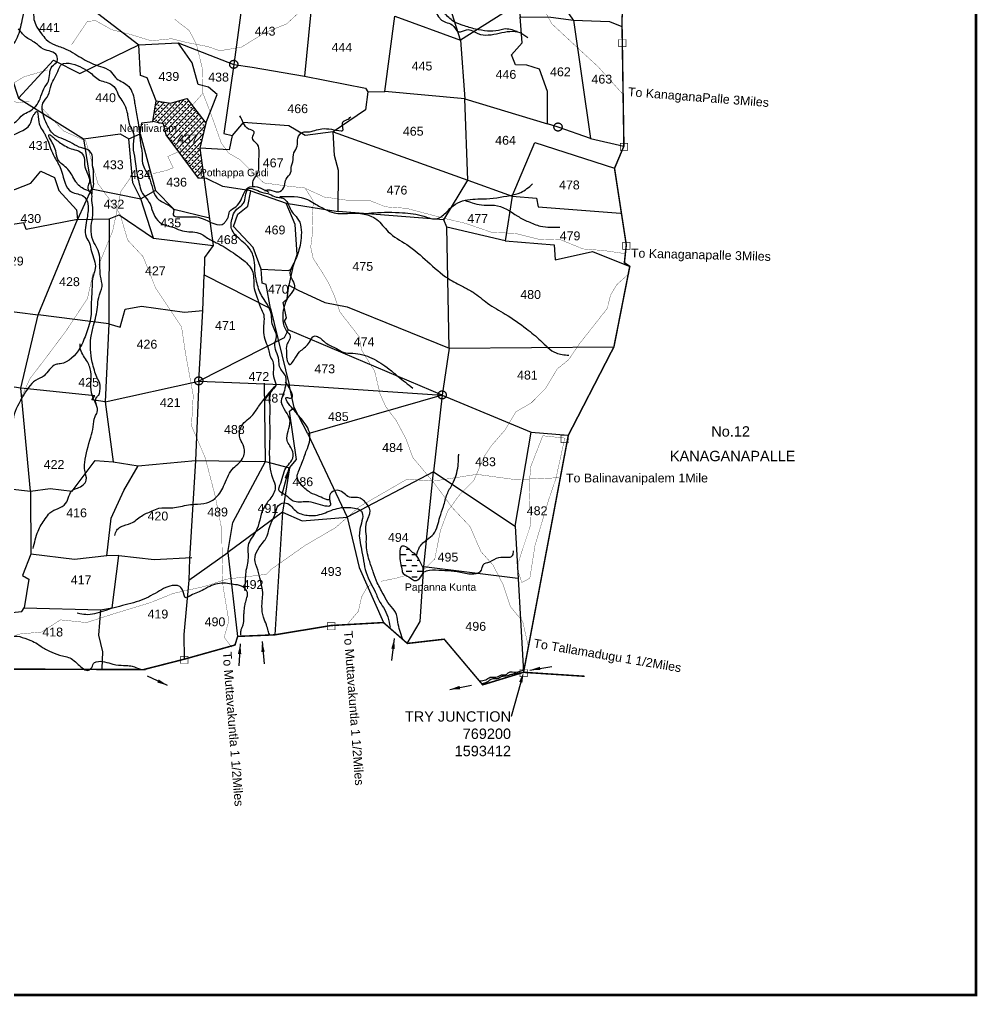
# Model space of a CAD drawing. Header units: feet. Extents: x 762661 to 770948, y 1592332 to 1602959.
# Drawn here: x 767500 to 770736, y 1592332 to 1595633 of the extents above; entities that cross this region are included whole.
import ezdxf
from ezdxf import colors
from ezdxf.entities.mleader import LeaderData, LeaderLine
from ezdxf.enums import TextEntityAlignment as Align
from ezdxf.math import Vec2, Vec3

# ---------------------------------------------------------------- set-up
doc = ezdxf.new("R2010")
doc.units = ezdxf.units.FT
doc.header["$LTSCALE"] = 15
doc.header["$MEASUREMENT"] = 0
doc.linetypes.add('ACAD_ISO02W100', pattern=[15, 12, -3])
doc.linetypes.add('HIDDEN2', pattern=[0.1875, 0.125, -0.0625])
for name, color, linetype in [('CRDS STONES', 7, 'Continuous'), ('PAPER SIZE', 10, 'Continuous'), ('PLOT', 7, 'Continuous'), ('PLOT NO', 7, 'Continuous'), ('ROADS', 6, 'Continuous'), ('TANKS-STREAM', 4, 'Continuous'), ('VILLAGE', 30, 'Continuous'), ('VILLAGE BOUNDRY', 5, 'HIDDEN2'), ('VILLAGE STONES', 240, 'Continuous')]:
    doc.layers.add(name, color=color, linetype=linetype)
doc.styles.add('CANAL', font='Cambria.ttf')
doc.styles.get("Standard").update_dxf_attribs({"font": 'arial.ttf'})
doc.linetypes.add('DOTS', pattern='A,1e-06,-3,["●",Standard,S=3,R=0,X=-1.25,Y=-1.25],-3', length=6.000001)
doc.dimstyles.new('CRDS', dxfattribs={"dimtxt": 20, "dimasz": 35, "dimexe": 0.18, "dimexo": 0.0625, "dimgap": 0.09, "dimtad": 0, "dimtih": 1, "dimtoh": 1, "dimdec": 0, "dimzin": 2, "dimdsep": 46, "dimtxsty": 'CANAL', "dimcen": 0.09, "dimclrt": 256, "dimadec": 0, "dimazin": 0, "dimtfac": 1, "dimtdec": 0, "dimtofl": 0, "dimtmove": 0, "dimatfit": 3, "dimfxl": 1, "dimtfill": 2, "dimtfillclr": 5, "dimtolj": 1, "dimtzin": 0, "dimarcsym": 0})

msp = doc.modelspace()

# ---------------------------------------------------------------- hatches: boundary and pattern name
at = {"layer": 'TANKS-STREAM'}
h = msp.add_hatch(dxfattribs=at)
h.set_pattern_fill('DASH', color=256, scale=150, style=0)
edge = h.paths.add_edge_path()
edge.add_spline(control_points=[(768793.3, 1593769.7), (768789, 1593787.2), (768782.7, 1593812), (768785.9, 1593859), (768811.7, 1593848.7), (768823, 1593835), (768843.8, 1593822.8), (768851.8, 1593800.3), (768865.5, 1593781), (768862.8, 1593758.2), (768852, 1593742.1), (768835, 1593734.7), (768821.2, 1593746.1), (768808.2, 1593753.3), (768790.7, 1593763.1), (768793.1, 1593769.2), (768793.3, 1593769.7)], knot_values=[0, 0, 0, 0, 60.092841, 85.134957, 103.290595, 123.456264, 141.835498, 172.433037, 192.379355, 210.350308, 237.553275, 247.240518, 261.527123, 284.114146, 301.632113, 303.330132, 303.330132, 303.330132, 303.330132], degree=3, periodic=0)
at = {"layer": 'VILLAGE', "linetype": 'Continuous'}
h = msp.add_hatch(dxfattribs=at)
h.set_pattern_fill('SACNCR', color=256, scale=150, angle=1.53032, style=0)
h.paths.add_polyline_path([(768104.9, 1595097.4), (767995.9, 1595244), (767986.6, 1595280.2), (767950.5, 1595288), (767961.1, 1595358.7), (768010.5, 1595350.8), (768065.1, 1595366.1), (768130, 1595282.6), (768108.7, 1595198.9), (768122.7, 1595096.3)])
h.paths.add_polyline_path([(767831.6, 1595247.2), (768084.8, 1595247.2), (768084.8, 1595284.7), (767831.6, 1595284.7)], flags=9)

# ---------------------------------------------------------------- linework, layer by layer
at = {"layer": 'PAPER SIZE', "color": 5, "const_width": 10}
msp.add_lwpolyline([(770731.4, 1592336.5), (762666.1, 1592336.5), (762666.1, 1602277.4), (770731.4, 1602277.4)], close=True, dxfattribs=at)
at = {"layer": 'PLOT'}
for points in [[(768916.8, 1596053.5), (769184.6, 1595686.1), (769191.7, 1595642.7), (769295.3, 1595641.5), (769372.1, 1595631.4), (768995.1, 1596179.4)], [(766275.3, 1595981.8), (766654.8, 1595896.6), (767358.7, 1595783.8), (767496.2, 1595367.2), (767615.1, 1595495.3), (767704.3, 1595450.4), (767903.5, 1595547.7)], [(769184.6, 1595686.1), (768989.8, 1595563), (768855, 1595991.2)], [(767604.2, 1595777.2), (767903.5, 1595547.7), (768035.6, 1595553.9), (768223.6, 1595481.3)], [(768264.6, 1595781.7), (768223.6, 1595481.3), (768286.1, 1595472.5), (768463, 1595442.1)], [(768490.1, 1595718.3), (768463, 1595442.1), (768668.7, 1595401.7), (768676.5, 1595388.5), (768734.7, 1595390.3)], [(769004.9, 1595365.4), (768734.7, 1595390.3), (768768.2, 1595644.8), (768989.8, 1595563)], [(769428.8, 1595231.6), (769319.3, 1595269.5), (769283.5, 1595281), (769284.2, 1595389.7), (769256.2, 1595465.6), (769213.5, 1595479.4), (769175.8, 1595479.9), (769161.8, 1595514.4), (769198.5, 1595554.8), (769191.7, 1595642.7)], [(769372.1, 1595631.4), (769492.8, 1595626.2), (769534.9, 1595609.3)], [(769372.1, 1595631.4), (769428.8, 1595231.6), (769541.9, 1595205.5)], [(767496.2, 1595367.2), (767716.3, 1595229.5), (767839.5, 1595247.1), (767869.8, 1595230), (767907.3, 1595246.5), (767913.4, 1595284), (767950.5, 1595288), (767961.1, 1595358.7), (767931.2, 1595436.6), (767908.9, 1595444), (767903.5, 1595547.7)], [(767961.1, 1595358.7), (768010.5, 1595350.8), (768065.1, 1595366.1), (768130, 1595282.6), (768167.9, 1595380.3), (768138.4, 1595404.4), (768103.4, 1595413.7), (768083.7, 1595487.2), (768035.6, 1595553.9)], [(768989.8, 1595563), (769004.9, 1595365.4), (769283.5, 1595281)], [(768223.6, 1595481.3), (768190.5, 1595248.5), (768218.2, 1595241.4)], [(768676.5, 1595388.5), (768668.8, 1595327.6), (768560.1, 1595254.2), (769014.4, 1595090.1), (769004.9, 1595365.4)], [(768104.9, 1595097.4), (767995.9, 1595244), (767986.6, 1595280.2), (767950.5, 1595288)], [(768560.1, 1595254.2), (768464.6, 1595241.7), (768410, 1595274), (768255.7, 1595285.7), (768218.2, 1595241.4), (768208.5, 1595192.3), (768108.7, 1595198.9), (768153.7, 1594869.9), (768124.4, 1594829.1), (768123.9, 1594770.9), (768348.1, 1594656.6), (768333.7, 1594737.5), (768319.9, 1594742.1), (768315.9, 1594789.7), (768289.2, 1594862.5), (768223.2, 1594933.6), (768237.3, 1594975.2), (768271, 1595002.9), (768282, 1595053.9), (768187.3, 1595069.3), (768131.5, 1595095.7), (768104.9, 1595097.4)], [(768130, 1595282.6), (768108.7, 1595198.9)], [(767907.3, 1595246.5), (767959.5, 1595055.3), (768021.5, 1594992), (768141.3, 1594962.9)], [(768933.9, 1594956.4), (768576.8, 1594984.3), (768577.2, 1595122.6), (768564.2, 1595173.8), (768560.1, 1595254.2)], [(767716.3, 1595229.5), (767743.7, 1595060.8), (767909.6, 1595026.7)], [(767959.5, 1595055.3), (767909.6, 1595026.7), (767882.4, 1595081.5), (767869.8, 1595230)], [(769014.4, 1595090.1), (769164, 1595035.8), (769241.2, 1595217.5), (769510.2, 1595130.3)], [(767460.7, 1595049.5), (767538.7, 1595079.7), (767572.2, 1595120.3), (767618.4, 1595099.5), (767633.2, 1595055.6), (767692, 1594990.3), (767696.4, 1594957.3), (767522.8, 1594923.3), (767514, 1594946.4), (767438.2, 1594934.8), (767460.7, 1595049.5)], [(769141, 1594885.4), (768943.2, 1594931.5), (768933.9, 1594956.4), (769014.4, 1595090.1)], [(767743.7, 1595060.8), (767696.4, 1594957.3), (767802.3, 1594960.1), (767836.3, 1594973.3), (767952.4, 1594893.9), (767909.6, 1595026.7)], [(768282, 1595053.9), (768401.2, 1595012.6), (768576.8, 1594984.3)], [(768315.9, 1594789.7), (768408.3, 1594785.4), (768422.3, 1594791.8), (768438.1, 1594839), (768430.8, 1594940.3), (768401.2, 1595012.6)], [(769164, 1595035.8), (769141, 1594885.4), (769306.6, 1594871.5), (769309.2, 1594821.2), (769435.9, 1594849), (769561.8, 1594799)], [(769164, 1595035.8), (769246.7, 1595029), (769252.7, 1594999.9), (769530.6, 1594978.2)], [(767392, 1594893.3), (767349.5, 1594661.9), (767562.9, 1594634.7), (767696.4, 1594957.3)], [(767802.3, 1594960.1), (767801.4, 1594604.9), (767562.9, 1594634.7)], [(768422.3, 1594791.8), (768409.9, 1594735.8), (768441.5, 1594718), (768531.9, 1594677.2), (768607, 1594662), (768951.5, 1594522.3), (768943.2, 1594931.5)], [(767952.4, 1594893.9), (768153.7, 1594869.9)], [(768407.4, 1594585), (768394.4, 1594557), (768105.4, 1594411.5), (768119.8, 1594650), (768123.9, 1594770.9)], [(768951.5, 1594522.3), (768927.7, 1594364.2), (768407.4, 1594585), (768394.8, 1594614.1), (768402.2, 1594625.2), (768391.1, 1594676.6), (768404.4, 1594688.7), (768409.9, 1594735.8)], [(767504.1, 1594386.9), (767316.6, 1594415), (767349.5, 1594661.9)], [(767801.4, 1594604.9), (767839.5, 1594593.5), (767857.3, 1594654.4), (767911.9, 1594663.9), (768057.7, 1594643.7), (768119.8, 1594650)], [(768348.1, 1594656.6), (768410.7, 1594399), (768927.7, 1594364.2)], [(767789.4, 1594341.2), (767744.8, 1594347.6), (767754.3, 1594360.9), (767504.1, 1594386.9), (767562.9, 1594634.7)], [(767801.4, 1594604.9), (767789.4, 1594341.2), (768105.4, 1594411.5)], [(768951.5, 1594522.3), (769508.2, 1594527.1)], [(767246.5, 1594071.9), (767537.5, 1594038.7), (767504.1, 1594386.9)], [(768105.4, 1594411.5), (768094.5, 1594142.5), (768330.5, 1594140), (768327.8, 1594404.4)], [(768105.4, 1594411.5), (768410.7, 1594399)], [(768473.7, 1594232.6), (768428.1, 1594321.8), (768410.7, 1594399)], [(768927.7, 1594364.2), (768473.7, 1594232.6), (768607.3, 1593951.7)], [(768927.7, 1594364.2), (768898.8, 1594105), (769174, 1593921.5), (769228.2, 1594238.7)], [(768927.7, 1594364.2), (769228.2, 1594238.7), (769354.1, 1594228.1)], [(767789.4, 1594341.2), (767815.9, 1594138.6), (767901, 1594124.8), (768094.5, 1594142.5)], [(768330.5, 1594140), (768412.6, 1594117.7), (768435.5, 1594146.8), (768411.8, 1594309.1), (768428.1, 1594321.8)], [(767536.7, 1594039.1), (767603, 1594047.7), (767677.4, 1594039.4), (767755.7, 1594142.8), (767815.9, 1594138.6)], [(767795.2, 1593820.2), (767809.8, 1593947.8), (767852.8, 1594041.9), (767901, 1594124.8)], [(768094.5, 1594142.5), (768074.5, 1593811), (768071.5, 1593738.1), (768203.3, 1593831.8)], [(768388.8, 1593967.7), (768203.3, 1593831.8), (768220.7, 1593933.1), (768330.5, 1594140)], [(768412.6, 1594117.7), (768388.8, 1593967.7), (768454.6, 1593939), (768607.3, 1593951.7)], [(768866.3, 1593785.1), (768898.8, 1594105), (768607.3, 1593951.7), (768647.1, 1593781.2), (768729.5, 1593595.2)], [(767537.5, 1594038.7), (767537.8, 1593826.3)], [(768388.8, 1593967.7), (768362.2, 1593553.7)], [(769174, 1593921.5), (769202.9, 1593427.1)], [(767774.1, 1593637.7), (767813.1, 1593644.8), (767835.5, 1593821.4), (767795.2, 1593820.2), (767685.4, 1593808), (767537.8, 1593826.3), (767509.7, 1593754.4), (767531.1, 1593742.2), (767515.8, 1593645.4)], [(767835.5, 1593821.4), (767954.8, 1593808), (768081.8, 1593814.9)], [(768203.3, 1593831.8), (768236.9, 1593548.4)], [(768810.2, 1593524.6), (768853.9, 1593599.2), (768866.3, 1593785.1)], [(768866.3, 1593785.1), (769183.1, 1593745.5), (769186.3, 1593745.8)], [(768071.5, 1593738.1), (768054.7, 1593554.8), (768056.4, 1593471.3)], [(767452.3, 1593627.3), (767508.2, 1593632.5), (767515.8, 1593645.4), (767774.1, 1593637.7), (767767.3, 1593552.4), (767780.4, 1593495.7), (767778.3, 1593440.3)]]:
    msp.add_lwpolyline(points, dxfattribs=at)
at = {"layer": 'ROADS', "linetype": 'DOTS', "ltscale": 0.5, "const_width": 1}
for points in [[(769537.6, 1595381.7), (769454.2, 1595474.2), (769382, 1595540.8), (769298.6, 1595618.5), (769263.4, 1595683.2), (769182, 1595735), (769089.4, 1595859), (769026.4, 1595923.7), (768930.8, 1595965.7), (768825.2, 1596063.4), (768703.8, 1596173.3), (768565.6, 1596248.8), (768415.7, 1596375.1), (768332.1, 1596464.1), (768226.5, 1596602.1), (768103.7, 1596730.1), (768055.5, 1596770.5)], [(767106.9, 1593501.9), (767219.4, 1593682.2), (767315.6, 1593840.6), (767344.7, 1593957.4), (767378.2, 1594029), (767382.8, 1594116.6), (767440.8, 1594211.7), (767534.4, 1594417.9), (767655, 1594577.4), (767729.6, 1594690.4), (767747.7, 1594773.8)], [(767156.4, 1593478.8), (767193.8, 1593492.4), (767302.1, 1593510.6), (767384.1, 1593533.4), (767438.7, 1593531.5), (767497.9, 1593556.1), (767575.3, 1593563.4), (767638.2, 1593604.3), (767726.5, 1593595.2), (767816.6, 1593624.3), (767942.7, 1593662.7), (768019.2, 1593693.6), (768124.9, 1593717.3), (768199.5, 1593741.9), (768334.3, 1593758.2), (768349.8, 1593774.6), (768465, 1593856), (768567.9, 1593916.1), (768647.2, 1593986.1), (768809.3, 1594079.8), (768899.4, 1594073.4), (769045.1, 1594096.1), (769174.9, 1594078.3), (769322.5, 1594084.7)]]:
    msp.add_lwpolyline(points, dxfattribs=at)
at = {"layer": 'ROADS', "linetype": 'HIDDEN2', "ltscale": 10, "const_width": 1}
for points in [[(767362.4, 1596758), (767329.5, 1596719.4), (767337.2, 1596665.5), (767339.5, 1596606.4), (767333.6, 1596561.3), (767336, 1596436.3), (767341.9, 1596373.9), (767322.6, 1596265.6), (767300.9, 1596208), (767258.7, 1596165.2), (767215.3, 1596100.8), (767176.5, 1596031.3), (767212.9, 1595960.5), (767250.4, 1595888.2), (767268, 1595812.7), (767300.8, 1595747.1), (767317.3, 1595710.5), (767322, 1595663.1), (767334.9, 1595607.5), (767375.3, 1595543.7), (767402.9, 1595456.1), (767456.2, 1595368.8), (767494.3, 1595351.3), (767533.6, 1595357.7)], [(767676.2, 1595548.4), (767729.7, 1595627.5), (767758.1, 1595628.9), (767811, 1595599.1), (767874.6, 1595582.9), (767945.1, 1595561.2), (768013.6, 1595568.3), (768063, 1595555.9), (768135.9, 1595541.9), (768176.3, 1595527.6), (768249.5, 1595539.7), (768329.5, 1595589.1), (768402.8, 1595618.6), (768460.2, 1595672.2), (768510, 1595693.2), (768549.2, 1595746.7), (768569.9, 1595822.2), (768616.8, 1595896.2), (768678.6, 1595945.8), (768715, 1595993.1)], [(768024.5, 1595633.7), (768073.9, 1595595.4), (768098.2, 1595547.9), (768118.1, 1595465.6), (768119.8, 1595384.1), (768151.4, 1595301), (768181.3, 1595216.8), (768206.6, 1595181.6), (768244.7, 1595159.8), (768297.2, 1595107.4), (768325.3, 1595081.1), (768401.3, 1595070.8), (768462.7, 1595064), (768529.2, 1595033.5), (768606.1, 1595022.6), (768681.5, 1595022.2), (768736.7, 1595000.2), (768806.6, 1594995.2), (768938.3, 1594960.5), (769007, 1594944.3), (769095.8, 1594913.7), (769174.2, 1594910.5), (769251.7, 1594891.1), (769328.9, 1594888.5), (769404, 1594857.9), (769475.9, 1594852.2), (769547.8, 1594841.7)], [(767595.6, 1595463.1), (767514.4, 1595439.5), (767447.3, 1595398), (767349.1, 1595335.8), (767313.2, 1595323.5), (767275.5, 1595320.7), (767196.1, 1595282), (767116.8, 1595276.3), (767019.4, 1595218.5), (766948.5, 1595181.8), (766856.9, 1595148.8), (766770.1, 1595140.3), (766636.6, 1595084.3), (766564.9, 1595039)], [(768119.8, 1595384.1), (768083.1, 1595342.9)], [(768217, 1593511.2), (768191.4, 1593545.7), (768207.1, 1593600.7), (768187.5, 1593717.7), (768184.5, 1593814.1), (768183.5, 1593908.5), (768160.8, 1594024), (768127.4, 1594151.9), (768081, 1594260.5), (768086.9, 1594362.7), (768060.3, 1594507.8), (768047.5, 1594594.3), (767959.8, 1594725.6), (767917.5, 1594831.8), (767865.3, 1594887.8), (767839.6, 1594976), (767764.8, 1595079.2), (767736.2, 1595180.5), (767723.8, 1595222.9), (767648.3, 1595256.8), (767575.5, 1595334.3)], [(767951, 1595112.3), (767996.3, 1595123.1), (768019, 1595132.2), (768000.9, 1595170.3), (768047.1, 1595191.1)], [(767767.7, 1594803.7), (767814.9, 1594919.3), (767843, 1595053.4), (767875.7, 1595099.6)], [(768466.6, 1595060.7), (768492.7, 1595019.6), (768488.6, 1594960.8), (768489.9, 1594912.6), (768483.8, 1594864.7), (768492, 1594825.7), (768522.1, 1594779.8), (768543.4, 1594744.6), (768563.9, 1594698.8), (768582.4, 1594644.7), (768647.5, 1594561.2), (768655.8, 1594515.7), (768699.6, 1594445.3), (768718.2, 1594367.6), (768737.3, 1594324.5), (768772.3, 1594278.7), (768805.9, 1594215.5), (768828.5, 1594153.2), (768898.5, 1594069.4), (768962.9, 1593982.5), (769021.9, 1593919.9), (769058.9, 1593835), (769099.3, 1593789.9), (769133.6, 1593723.9), (769158.3, 1593649.3), (769200.1, 1593598.6), (769219.3, 1593513.5)], [(768867.1, 1593774.2), (768902.9, 1593809.9), (768922.1, 1593906.8), (768946.9, 1593972), (768986.8, 1594027), (769035, 1594075.6), (769070.1, 1594156.6), (769094.2, 1594193), (769139.6, 1594245.2), (769176.7, 1594307.3), (769229, 1594337.6), (769277.8, 1594387), (769316.5, 1594452), (769355, 1594483.5), (769392.1, 1594537.8), (769485.8, 1594657), (769496.8, 1594702.4), (769518.1, 1594737.4), (769560.1, 1594775.2)], [(769344.3, 1594218.4), (769267.8, 1594226.6), (769227.8, 1594123.8), (769221.4, 1594060.2), (769226.9, 1593925.6), (769199.5, 1593843.3), (769180.4, 1593781.4), (769196.8, 1593730.5), (769224.1, 1593745), (769241.4, 1593855.1), (769286.9, 1594007.9), (769312.4, 1594082.5), (769341.9, 1594217.9)], [(768721, 1593734.5), (768772.8, 1593745.2), (768807, 1593755)], [(768607.7, 1593590.1), (768644.8, 1593633), (768655.6, 1593681.8), (768673.2, 1593713), (768686.8, 1593723.7)]]:
    msp.add_lwpolyline(points, dxfattribs=at)
at = {"layer": 'TANKS-STREAM'}
for points in [[(768927.4, 1597514.6), (768893.8, 1597517), (768817.2, 1597505.3), (768775.7, 1597501.4), (768760.9, 1597495.1), (768703, 1597470.9), (768673.3, 1597463.9), (768626.4, 1597452.9), (768581.8, 1597431.1), (768525.5, 1597410), (768493.4, 1597397.5), (768430.9, 1597368.6), (768347.2, 1597328), (768328.4, 1597312.4), (768254.7, 1597226.8), (768234.4, 1597202.6), (768200.8, 1597168.2), (768185.2, 1597154.9), (768167.2, 1597137.8), (768143.7, 1597114.3), (768099, 1597049.1), (768086.5, 1597041.3), (768056.8, 1597021.8), (768047.4, 1597000.7), (768029.4, 1596985.1), (767987.2, 1596959.3), (767956.7, 1596941.3), (767934.8, 1596925.7), (767910.5, 1596899.9), (767897.2, 1596894.5), (767836.1, 1596850.5), (767818.1, 1596852.8), (767756.3, 1596832.5), (767708.6, 1596814.5), (767677.3, 1596790.3), (767653.1, 1596749.7), (767615.5, 1596696.9), (767595.9, 1596640.7), (767583.4, 1596609.4), (767583.4, 1596588.3), (767585.7, 1596564.1), (767610.7, 1596470), (767624, 1596449.7), (767635.8, 1596407.5), (767668.6, 1596370), (767723, 1596272.4), (767733.6, 1596257.4), (767753, 1596233.7), (767780.3, 1596210), (767808.4, 1596166.9), (767811.9, 1596148.4), (767806.7, 1596115), (767750.3, 1596053), (767731, 1596007.3), (767712.5, 1595963.3), (767696.6, 1595940.5), (767661.4, 1595911.5), (767604.1, 1595812.7), (767583, 1595774.9), (767561.9, 1595737.9), (767553.1, 1595706.3), (767550.4, 1595683.4), (767547.8, 1595639.9), (767554.8, 1595615.3), (767574.2, 1595585.4), (767590, 1595566), (767619.1, 1595547.6), (767656.9, 1595533.5), (767715, 1595500.1), (767773.1, 1595474.6), (767805.7, 1595459.7), (767824.2, 1595436.8), (767863.9, 1595411.8), (767887.7, 1595361.7), (767889.4, 1595348.5), (767899.1, 1595294.9), (767908.8, 1595215.4), (767914.1, 1595180.2), (767915.9, 1595147.7), (767937.9, 1595099.3), (767964.3, 1595030.5), (767979.3, 1595018.2), (768020.7, 1594982.1), (768018.9, 1594976.9), (768060.3, 1594966.3), (768116.6, 1594961), (768191.4, 1594945.2), (768198.5, 1594954), (768204.6, 1594964.5), (768209.9, 1594983.9), (768231, 1595000.6), (768248.6, 1595024.3), (768260.1, 1595049.8), (768271.5, 1595063.9), (768341.9, 1595049.8)], [(768247.8, 1596619.1), (768243.5, 1596591.5), (768243.5, 1596537.2), (768254.1, 1596510.7), (768276.5, 1596457.5), (768311.6, 1596408.6), (768319.2, 1596365.4), (768363.9, 1596311.1), (768376.7, 1596305.8), (768385.2, 1596267.6), (768419.3, 1596241), (768492.7, 1596168.7), (768519.3, 1596155.9), (768571.5, 1596134.7), (768605.6, 1596096.4), (768646.1, 1596066.3), (768690.8, 1596019.6), (768718.5, 1595993), (768733.4, 1595967.5), (768768.5, 1595941.9), (768813.3, 1595867.1), (768839.9, 1595829.9), (768854.8, 1595788.4), (768879.3, 1595741.7), (768939.1, 1595624.2), (768961.4, 1595615.7), (768983.8, 1595591.2), (769010.4, 1595598.7), (769048.7, 1595585.9), (769190.3, 1595589.1), (769216.9, 1595572.1)], [(769181.8, 1595592.3), (769136, 1595600.8), (769117.9, 1595596.5), (769080.6, 1595594.4), (769040.2, 1595600.8), (768998.7, 1595613.5), (768971, 1595624.2), (768939.1, 1595651.8), (768922, 1595677.3), (768905, 1595727.3), (768886.9, 1595768.8), (768847.4, 1595850), (768818.7, 1595906.4), (768792.1, 1595936.2), (768758, 1595978.7), (768722.9, 1596009.5), (768696.3, 1596045.7), (768663.3, 1596072.3), (768604.5, 1596128.1), (768569.3, 1596149.4), (768521.4, 1596183.4), (768470.3, 1596219.6), (768409.7, 1596265.3), (768384.1, 1596295.1), (768370.3, 1596336.5), (768321.1, 1596398.8), (768286, 1596477.5), (768278.5, 1596524.3), (768292.4, 1596571)], [(767578.4, 1596402.7), (767603.2, 1596348.8), (767607.7, 1596337.6), (767630.1, 1596314), (767674, 1596257.9), (767696.4, 1596248.9), (767745.9, 1596199.5), (767768.3, 1596178.2), (767766.1, 1596144.5), (767740.2, 1596081.7), (767712.2, 1596048), (767680.7, 1595978.4), (767640.3, 1595936.1), (767625.7, 1595911.4), (767590.8, 1595844.1), (767568.4, 1595796.9), (767526.8, 1595721.8), (767515.6, 1595670.1), (767507.7, 1595629.7), (767492, 1595572.5), (767457.2, 1595524.6), (767412.2, 1595488.6), (767385.3, 1595471.8), (767343.7, 1595456.1), (767325.7, 1595434.8), (767288.6, 1595435.9), (767256, 1595460.6), (767226.8, 1595474.1)], [(767330.2, 1595357.3), (767356, 1595331.5), (767378.5, 1595302.3), (767394.3, 1595286.6), (767403.2, 1595274.3), (767435.8, 1595272), (767461.7, 1595276.5), (767488.6, 1595288.9), (767511.1, 1595311.3), (767532.5, 1595322.5), (767569.5, 1595365.2), (767581.9, 1595398.9), (767597.6, 1595424.7), (767610, 1595475.2), (767626.9, 1595492), (767625.7, 1595511.1), (767580.8, 1595533.5), (767553.8, 1595553.7), (767520.1, 1595575.1), (767496.5, 1595602)], [(767745.1, 1595044.4), (767745.8, 1595057.5), (767748.7, 1595065.4), (767750.2, 1595090), (767750.2, 1595107.4), (767750.2, 1595116.8), (767746.6, 1595139.9), (767746.6, 1595168.1), (767736.4, 1595189.8), (767710.3, 1595199.2), (767678.5, 1595214.4), (767648.1, 1595228.9), (767618.3, 1595242.9), (767595.1, 1595273.3), (767583.5, 1595300.8), (767577, 1595329.7), (767579.2, 1595350), (767597.3, 1595377.5), (767606.7, 1595411.8), (767619, 1595437.1), (767632.1, 1595464.6), (767641.5, 1595481.2), (767677, 1595483.4), (767711.7, 1595470.4), (767739.3, 1595453), (767775.5, 1595426.2), (767797.9, 1595419.7), (767823.3, 1595400.9), (767834.9, 1595376.3), (767849.3, 1595354.6), (767863.1, 1595321.4), (767872.5, 1595275.1), (767884.8, 1595247.6), (767883.5, 1595202.2), (767890.1, 1595161.7), (767893.7, 1595129.1), (767898.8, 1595100.2), (767904.5, 1595077.8), (767912.5, 1595051.7), (767943.7, 1595004), (767947.3, 1594991), (767986.5, 1594939.9), (768022, 1594929.8), (768051, 1594918.9), (768106, 1594911.7), (768139.3, 1594892.1), (768173.4, 1594874.8), (768229.1, 1594840.1), (768257.4, 1594819.1), (768287.8, 1594779.3), (768293, 1594723.8), (768301.7, 1594696.4), (768314, 1594659.5), (768324.9, 1594634.9), (768324.9, 1594605.9), (768330.7, 1594545.9), (768341.6, 1594518.4), (768345.9, 1594498.2), (768355.4, 1594478.2), (768359.8, 1594418.9), (768364.8, 1594394.3), (768354.7, 1594382.7), (768346, 1594320.2), (768344.6, 1594282.5), (768346, 1594234.8), (768344.6, 1594200.1), (768343.9, 1594164.6), (768354.7, 1594084), (768364.1, 1594051.4), (768345.3, 1594011.6), (768324.3, 1593980.5), (768297.5, 1593901.4), (768272.2, 1593856.5), (768272.2, 1593813.8), (768264.2, 1593765.4), (768262.5, 1593737.5), (768260.5, 1593703.4)], [(767426.4, 1595035.9), (767426.4, 1595066.6), (767424, 1595078.7), (767424.8, 1595097.3), (767430.5, 1595128), (767435.3, 1595144.1), (767435.3, 1595158.7), (767441, 1595187.8), (767448.3, 1595208), (767462, 1595230.6), (767534.9, 1595278.6), (767546.2, 1595307.7), (767551.9, 1595315.8), (767557.5, 1595322.2), (767564, 1595294.8), (767581.8, 1595251.9), (767588.3, 1595240.6), (767610.9, 1595182.4), (767632, 1595143.7), (767641.7, 1595121), (767675.7, 1595050.4), (767717, 1595035.1), (767729.1, 1595018.1), (767731.5, 1594986.6), (767728.3, 1594962.4), (767725.1, 1594898.9), (767736.4, 1594877.1), (767742.9, 1594849.7), (767755.9, 1594792.3), (767749.4, 1594769.7), (767744.6, 1594715.1), (767742.2, 1594677.9), (767741.3, 1594630.3), (767726, 1594574.5), (767704.1, 1594522.8), (767637.8, 1594469.8), (767622.5, 1594467.4), (767582.8, 1594429.4), (767554.5, 1594413.3), (767511.6, 1594359.9), (767480, 1594290), (767468.7, 1594252.9), (767440.3, 1594223), (767433.9, 1594188.2), (767426.6, 1594180.9)], [(768288.7, 1595069), (768289.7, 1595087.7), (768306.5, 1595118.5), (768308.4, 1595136.2), (768309.3, 1595183.9), (768303.7, 1595210.9), (768286.9, 1595233.4), (768292.5, 1595253.9), (768273.8, 1595263.2), (768256.9, 1595282.9), (768244.8, 1595308.1)], [(768329, 1595053.8), (768338.3, 1595057.6), (768367.3, 1595051), (768379.5, 1595052), (768395.4, 1595071.6), (768401, 1595094), (768416, 1595115.5), (768418.8, 1595138.8), (768423.4, 1595152.8), (768427.2, 1595182.7), (768438.4, 1595205.1), (768440.3, 1595232.2), (768458, 1595252.8), (768473, 1595253.7), (768521.6, 1595264), (768587.1, 1595257.4), (768589.9, 1595257.4), (768590.8, 1595284.5), (768606.7, 1595294.8), (768618.9, 1595304.1)], [(767759.5, 1594330.3), (767760, 1594356.6), (767767.5, 1594364), (767771.5, 1594378.3), (767771.5, 1594403.4), (767761.2, 1594424.5), (767753.2, 1594447.9), (767745.7, 1594475.3), (767740, 1594518.5), (767741.1, 1594557.3), (767745.1, 1594579), (767750.3, 1594599.5), (767763.5, 1594661.5), (767767.5, 1594694.1), (767778.9, 1594730.6), (767773.8, 1594766), (767771.5, 1594820.6), (767765.7, 1594852.5), (767751.4, 1594879.4), (767741.7, 1594917.1), (767748, 1594989.9), (767744.6, 1595021.8), (767742.3, 1595047), (767720.6, 1595058.9), (767690.2, 1595084.8), (767662.8, 1595127.6), (767629.6, 1595160.2), (767622.2, 1595189.9), (767601.6, 1595233.2), (767599.3, 1595242.6), (767600.4, 1595244.9)], [(767601, 1595244.9), (767610.1, 1595238.1), (767622.2, 1595227.8), (767638.2, 1595215.8), (767679.9, 1595194.7), (767705, 1595186.1), (767718.2, 1595166.7), (767721, 1595135.3), (767734.8, 1595080.2), (767731.4, 1595072.7), (767734.3, 1595052.2)], [(768663.5, 1594976.9), (768697, 1594980.2), (768794.3, 1594980.2), (768866.4, 1594968.5), (768911.6, 1594960.2), (768943.5, 1594983.6), (768965.3, 1595003.7), (768997.1, 1595020.4), (769065.9, 1595027.1), (769158.1, 1595038.9), (769193.3, 1595048.9), (769233.6, 1595077.4)], [(768793.5, 1593539.9), (768784.6, 1593568.8), (768778.2, 1593596.2), (768770.1, 1593630), (768749.9, 1593655.8), (768731.4, 1593686.4), (768708.8, 1593729.8), (768695.1, 1593766.1), (768681.4, 1593806.3), (768671.7, 1593862.4), (768671.7, 1593886.6), (768670.1, 1593918.8), (768678.1, 1593949.4), (768683.8, 1593963.9), (768672.5, 1593997.7), (768641.9, 1594017.8), (768614.4, 1594019.4), (768577.4, 1594041.9), (768546.7, 1594022.6), (768550.8, 1593992), (768501.6, 1593997.7), (768470.2, 1594003.3), (768424.2, 1594005.7), (768400.1, 1594025), (768377.5, 1594040.3), (768382.3, 1594066.1), (768404.1, 1594123.6), (768420.2, 1594144.5), (768423.4, 1594172.7), (768404.1, 1594210.5), (768413.8, 1594275.7), (768385.5, 1594343.1), (768396, 1594381), (768399.2, 1594395.5), (768399.2, 1594426.9), (768378.3, 1594460.7), (768375.9, 1594482.4), (768363, 1594538.8), (768367.8, 1594560.5), (768354.1, 1594604.5), (768350.8, 1594633.5), (768334.7, 1594674.5), (768317.8, 1594700.3), (768300.9, 1594747.8), (768295.2, 1594784.8), (768292.8, 1594820.2), (768275.9, 1594860.5), (768235.4, 1594898.8), (768214.5, 1594935.8), (768217.7, 1594956.8), (768225.8, 1594981.7), (768245.1, 1595001), (768257.2, 1595013.1), (768263.6, 1595037.3), (768271.7, 1595060.6), (768317.6, 1595050.1), (768345, 1595042.9), (768367.6, 1595033.2), (768383.7, 1595030.8), (768394.2, 1595026.8), (768420.8, 1594982.5), (768438.5, 1594962.4), (768451.4, 1594895.6), (768445.8, 1594861.8), (768426.4, 1594810.2), (768413.6, 1594775.6), (768429.1, 1594727.6), (768412.2, 1594701), (768396, 1594669.6), (768389.6, 1594616.5), (768402.5, 1594580.3), (768414.6, 1594562.6), (768408.9, 1594544.9), (768403.3, 1594534.4), (768401.7, 1594508.7), (768403.3, 1594486.1), (768411.4, 1594467.6), (768433.1, 1594492.6), (768450.9, 1594514.3), (768479.9, 1594542.5), (768495.2, 1594563.4), (768510.5, 1594560.2), (768533.9, 1594540.9), (768570.9, 1594521.5), (768593.5, 1594508.7), (768626.6, 1594505.4), (768690.4, 1594488.9), (768748.5, 1594451.9), (768779.1, 1594427), (768828.3, 1594387.5)], [(768379.3, 1595034.9), (768473.2, 1595024.5), (768497, 1595011.1), (768535.7, 1594990.3), (768562.5, 1594979.9), (768614.7, 1594978.4), (768707, 1594957.5), (768745.8, 1594915.9), (768808.3, 1594872.7), (768949, 1594757.7), (768999.6, 1594729.4), (769032.4, 1594711.6), (769081.6, 1594674.4), (769141.2, 1594637.2), (769212.7, 1594588.1), (769260.3, 1594547.9), (769312.5, 1594506.3), (769355.7, 1594498.8)], [(769005.5, 1595022.1), (769029, 1595013.7), (769094.4, 1595005.4), (769104.5, 1595005.4), (769183.3, 1594968.5), (769218.5, 1594950.1), (769260.4, 1594935), (769325.8, 1594931.7)], [(767546.1, 1593845.2), (767562.5, 1593904.5), (767572.7, 1593925), (767587.1, 1593945.5), (767602.5, 1593966), (767655.8, 1593997.7), (767680.4, 1594043.3), (767695.8, 1594049.4), (767725.5, 1594076), (767720.4, 1594108.8), (767720.4, 1594136.4), (767740.9, 1594221.8), (767749.1, 1594256.6), (767755.3, 1594291.4), (767762.5, 1594305.8), (767746.1, 1594361), (767740.9, 1594443.2), (767726.6, 1594481.1), (767705, 1594523.1), (767705, 1594537.4)], [(767821.8, 1593889.1), (767828.3, 1593907), (767841.4, 1593918.5), (767876.6, 1593930.7), (767911.8, 1593955.3), (767947.8, 1593972.4), (767970.7, 1593981.4), (768010.8, 1593983), (768037, 1593986.3), (768091, 1593995.3), (768132.7, 1593999.4), (768158.9, 1594013.3), (768189.2, 1594055.8), (768218.6, 1594113), (768253.8, 1594149.8), (768257.9, 1594188.6), (768245.6, 1594215.6), (768247.3, 1594254.8), (768284.9, 1594294.1), (768307.8, 1594325.1), (768370, 1594401.1)], [(768549.1, 1594009.1), (768536.6, 1594011.1), (768512.6, 1594021.6), (768483.3, 1594034.1), (768454.1, 1594059.1), (768438.4, 1594086.3), (768442.6, 1594106.1), (768454.1, 1594134.3), (768469.8, 1594177), (768479.2, 1594205.2), (768479.2, 1594238.6), (768446.8, 1594289.7), (768423.8, 1594316.8), (768402.9, 1594355.4), (768415.4, 1594353.7), (768398.7, 1594409)], [(768842, 1593823.5), (768851.8, 1593850.6), (768877.3, 1593876), (768898.6, 1593894.1), (768912.6, 1593922.8), (768920, 1593951.5), (768932.3, 1593987.6), (768944.6, 1594029.4), (768962.7, 1594063.9), (768981.6, 1594125.4), (768983.2, 1594151.6), (768984.1, 1594164.8)], [(768345.8, 1593551.9), (768340.1, 1593567.2), (768334.5, 1593587.3), (768324, 1593613.1), (768320, 1593631.6), (768320, 1593668.6), (768321.6, 1593695.2), (768314.3, 1593737.9), (768304.6, 1593773.3), (768295, 1593808.7), (768326.5, 1593871.2), (768337, 1593888.1), (768341, 1593902.6), (768349.1, 1593929.2), (768363.6, 1593962.2), (768374.9, 1593991.2), (768400.7, 1593999.2), (768436.9, 1593969.5), (768457.1, 1593960.6), (768477.2, 1593957.4), (768499.8, 1593957.4), (768553, 1593974.3), (768579.6, 1593982.3), (768612.6, 1593983.9), (768655.4, 1593971.1), (768651.3, 1593916.3), (768648.1, 1593896.2), (768657, 1593834.2), (768674.1, 1593754.9), (768705.5, 1593690.5), (768713.6, 1593670.4), (768729.7, 1593646.2), (768752.3, 1593579.4)], [(768793.3, 1593769.7), (768784.6, 1593829.1), (768791.6, 1593853.2), (768809.1, 1593848.4), (768824.4, 1593835.3), (768838.9, 1593823.9), (768854.6, 1593797.7), (768863.4, 1593779.7), (768862.1, 1593761.8), (768845.9, 1593740), (768836.7, 1593736.9), (768824, 1593743.5), (768804.7, 1593755.3), (768792.8, 1593768.1), (768793.3, 1593769.7)], [(768866.2, 1593766.5), (768884.7, 1593772), (768927.2, 1593772), (768967.9, 1593769.3), (769012.3, 1593761), (769035.4, 1593760), (769060.4, 1593772), (769066.8, 1593790.5), (769089, 1593800.7), (769119.5, 1593815.4), (769165.8, 1593821.9), (769169.4, 1593837.6)], [(768248.2, 1593552.6), (768248.2, 1593565.5), (768250.7, 1593576.7), (768255.5, 1593587.2), (768257.9, 1593611.3), (768257.9, 1593619.4), (768259.5, 1593635.5), (768261.9, 1593656.4), (768266.8, 1593674.9), (768270, 1593696.7), (768249.9, 1593718.4), (768222.5, 1593724), (768195.9, 1593728.1), (768142.7, 1593717.6), (768116.9, 1593703.9), (768073.4, 1593683.8), (768062.9, 1593679), (768051.6, 1593703.1), (768036.3, 1593719.2), (768023.4, 1593720.8), (767966.2, 1593698.3), (767903.3, 1593667.7), (767866.2, 1593657.2), (767791.3, 1593636.3), (767730.8, 1593621.8), (767704.2, 1593625), (767695.3, 1593626.6)], [(767380.1, 1593598.2), (767399.2, 1593583.6), (767412.2, 1593569.6), (767434.8, 1593556.6), (767441.8, 1593548.5), (767460.4, 1593547), (767492, 1593549), (767526.7, 1593539), (767537.7, 1593534.5), (767560.3, 1593523), (767583.9, 1593507.4), (767601, 1593498.9), (767634.6, 1593485.3), (767674.3, 1593473.3), (767693.4, 1593457.8), (767711.5, 1593442.2), (767731, 1593433.7), (767746.6, 1593448.2), (767749.6, 1593456.3), (767759.1, 1593462.3), (767815.8, 1593454.7), (767825.8, 1593452.7), (767860.4, 1593449.7), (767881, 1593447.7), (767908.6, 1593437.7), (767925.7, 1593436.7)], [(769053.5, 1593398), (769075.4, 1593402.1), (769089.9, 1593410.2), (769115.1, 1593411.5), (769132.4, 1593418.9), (769141.2, 1593418.2), (769151.1, 1593425.6), (769178.1, 1593427.7), (769204.7, 1593436.5)], [(769060.8, 1593389.4), (769082.6, 1593396.3), (769096.4, 1593405.1), (769113.7, 1593406), (769130.4, 1593413.6), (769144.2, 1593415.5), (769162, 1593420.5), (769174.2, 1593423.3), (769202.9, 1593427.1)]]:
    msp.add_spline(points, degree=3, dxfattribs=at)
at = {"layer": 'VILLAGE', "linetype": 'ByBlock', "const_width": 1}
msp.add_lwpolyline([(768104.9, 1595097.4), (767995.9, 1595244), (767986.6, 1595280.2), (767950.5, 1595288), (767961.1, 1595358.7), (768010.5, 1595350.8), (768065.1, 1595366.1), (768130, 1595282.6), (768108.7, 1595198.9), (768122.7, 1595096.3), (768104.9, 1595097.4)], dxfattribs=at)
at = {"layer": 'VILLAGE BOUNDRY', "linetype": 'ACAD_ISO02W100', "ltscale": 0.1, "const_width": 5}
msp.add_lwpolyline([(769556.4, 1595864.7), (769535.2, 1595634.4), (769536.5, 1595556.1), (769541.9, 1595205.5), (769510.2, 1595130.3), (769550, 1594871.1), (769543.5, 1594811.3), (769561.8, 1594799), (769508.2, 1594527.1), (769354.1, 1594228.1), (769202.9, 1593427.1), (769064.7, 1593384.7), (768934.7, 1593538.9), (768810.2, 1593524.6), (768729.5, 1593595.2), (768552.5, 1593585.1), (768362.2, 1593553.7), (768236.9, 1593548.4), (768228, 1593519.3), (768056.4, 1593471.3), (767918.9, 1593436.2), (767428.3, 1593438)], dxfattribs=at)
msp.add_lwpolyline([(769556.4, 1595864.7), (769535.2, 1595634.4), (769536.5, 1595556.1), (769541.9, 1595205.5), (769510.2, 1595130.3), (769550, 1594871.1), (769543.5, 1594811.3), (769561.8, 1594799), (769508.2, 1594527.1), (769354.1, 1594228.1), (769202.9, 1593427.1), (769064.7, 1593384.7), (768934.7, 1593538.9), (768810.2, 1593524.6), (768729.5, 1593595.2), (768552.5, 1593585.1), (768362.2, 1593553.7), (768236.9, 1593548.4), (768228, 1593519.3), (768056.4, 1593471.3), (767918.9, 1593436.2), (767428.3, 1593438)], dxfattribs=at)
at = {"layer": 'VILLAGE BOUNDRY', "linetype": 'ACAD_ISO02W100', "ltscale": 0.5, "const_width": 5}
msp.add_lwpolyline([(769203.4, 1593427), (769409.5, 1593413.6)], dxfattribs=at)
at = {"layer": 'VILLAGE STONES', "linetype": 'ACAD_ISO02W100', "const_width": 2}
for points in [[(769524.2, 1595565.6), (769549.4, 1595565.6), (769549.4, 1595541.7), (769524.2, 1595541.7)], [(769529.6, 1595215), (769554.8, 1595215), (769554.8, 1595191.1), (769529.6, 1595191.1)], [(769537.7, 1594880.5), (769562.9, 1594880.5), (769562.9, 1594856.7), (769537.7, 1594856.7)], [(769329.6, 1594227.4), (769354.8, 1594227.4), (769354.8, 1594203.5), (769329.6, 1594203.5)], [(768540.2, 1593594.6), (768565.4, 1593594.6), (768565.4, 1593570.7), (768540.2, 1593570.7)], [(768044.1, 1593480.8), (768069.3, 1593480.8), (768069.3, 1593456.9), (768044.1, 1593456.9)], [(769190.5, 1593436.5), (769215.7, 1593436.5), (769215.7, 1593412.7), (769190.5, 1593412.7)]]:
    msp.add_lwpolyline(points, close=True, dxfattribs=at)
at = {"layer": 'VILLAGE STONES', "color": 0, "linetype": 'ACAD_ISO02W100'}
for centre in [(768223.7, 1595481.7), (769319.3, 1595269.9), (768105.5, 1594411.9), (768927.8, 1594364.6)]:
    msp.add_circle(centre, 13.7, dxfattribs=at)

# ---------------------------------------------------------------- texts
at = {"layer": 'PLOT NO'}
for s, p in [('441', (767601.1, 1595606.3)), ('443', (768329.8, 1595593.7)), ('444', (768589.3, 1595539.3)), ('445', (768859.8, 1595476.1)), ('439', (768004.6, 1595440.8)), ('438', (768172.5, 1595438.6)), ('446', (769143.3, 1595447.8)), ('462', (769327.4, 1595456.5)), ('463', (769467.3, 1595431.8)), ('440', (767790.8, 1595368.9)), ('466', (768439.8, 1595331.8)), ('437', (768067.8, 1595229.6)), ('465', (768830.1, 1595255.6)), ('431', (767566.2, 1595207.7)), ('464', (769142, 1595225.1)), ('433', (767817, 1595142.4)), ('467', (768356.9, 1595148.8)), ('434', (767908.6, 1595109.7)), ('436', (768030.7, 1595083.6)), ('478', (769357.7, 1595074.1)), ('476', (768775.4, 1595056.7)), ('432', (767819.2, 1595009.5)), ('430', (767538, 1594960.7)), ('435', (768011.1, 1594946.3)), ('477', (769048, 1594960.8)), ('469', (768363.3, 1594922)), ('479', (769359.9, 1594902)), ('468', (768201.9, 1594889.3)), ('429', (767479.1, 1594816.9)), ('475', (768659.8, 1594799)), ('427', (767958.9, 1594784.2)), ('428', (767668.8, 1594747.2)), ('470', (768374.2, 1594721.6)), ('480', (769226.8, 1594703.8)), ('471', (768195.4, 1594598.9)), ('426', (767930.5, 1594535.9)), ('474', (768664.2, 1594544.1)), ('473', (768531.2, 1594452.7)), ('425', (767733.5, 1594407.2)), ('472', (768308.8, 1594426.8)), ('481', (769215.9, 1594431.6)), ('421', (768009.1, 1594338.4)), ('487', (768362.5, 1594353.6)), ('485', (768577, 1594291.2)), ('488', (768225.9, 1594247.6)), ('484', (768760.2, 1594186.6)), ('483', (769074.3, 1594138.7)), ('422', (767616.7, 1594129.6)), ('486', (768457.1, 1594071.2)), ('491', (768339.2, 1593981)), ('482', (769248.7, 1593973.1)), ('416', (767692.8, 1593966)), ('420', (767967.5, 1593955.1)), ('489', (768169.2, 1593968.8)), ('494', (768779.7, 1593883)), ('495', (768947.5, 1593816.2)), ('493', (768552.9, 1593767.6)), ('417', (767708, 1593739.5)), ('492', (768289.1, 1593724)), ('419', (767967.5, 1593624)), ('490', (768160.4, 1593597.7)), ('496', (769041.4, 1593582.4)), ('418', (767612.1, 1593563.1))]:
    msp.add_text(s, height=30, dxfattribs=at).set_placement(p, align=Align.MIDDLE_CENTER)
at = {"layer": 'PLOT NO', "linetype": 'ByBlock'}
for s, rotation, p in [('To KanaganaPalle 3Miles', 355.5737, (769554.6, 1595374.4)), ('To Kanaganapalle 3Miles', 358.5672, (769565.2, 1594829.3)), ('To Muttavakuntla 1 1/2Miles', 274.3075, (768594.9, 1593566.1)), ('To Tallamadugu 1 1/2Miles', 350.42, (769234.6, 1593511.2)), ('To Muttavakuntla 1 1/2Miles', 274.5171, (768186.1, 1593495.4))]:
    msp.add_text(s, height=30, rotation=rotation, dxfattribs=at).set_placement(p)
msp.add_text('To Balinavanipalem 1Mile', height=30, dxfattribs=at).set_placement((769346.1, 1594068.8))
at = {"layer": 'VILLAGE', "linetype": 'ByBlock'}
msp.add_text('Nemilivaram', height=25, dxfattribs=at).set_placement((767837.9, 1595253.5))
at = {"layer": 'VILLAGE STONES', "color": 0, "linetype": 'ByBlock'}
for s, p in [('Pothappa Gudi', (768109.4, 1595103.6)), ('Papanna Kunta', (768802.2, 1593702.6))]:
    msp.add_text(s, height=25, dxfattribs=at).set_placement(p)
at = {"layer": 'VILLAGE STONES', "linetype": 'ByBlock', "transparency": 33554687}
for s, p in [('No.12', (769837.2, 1594223.7)), ('KANAGANAPALLE', (769697.4, 1594140.6))]:
    msp.add_text(s, height=35, dxfattribs=at).set_placement(p)

# ---------------------------------------------------------------- leaders
at = {"layer": 'CRDS STONES', "color": 1}
ml = msp.add_multileader_mtext('Standard', dxfattribs=at)
ml.set_content('TRY JUNCTION\\P769200\\P1593412', color=1)
ml.set_leader_properties()
ml.build(insert=Vec2(0, 0))
ml.multileader.update_dxf_attribs({"dogleg_length": 0.36, "arrow_head_size": 35})
ctx = ml.context
ctx.base_point, ctx.char_height, ctx.arrow_head_size, ctx.landing_gap_size, ctx.plane_origin = Vec3(768807.1, 1593277.5), 35, 35, 0.09, Vec3(769438.8, 1593098.7)
ctx.text_align_type = 2
notes = []
notes.append((ctx, [(1, (1, 1, 0), (769160.6, 1593277.5), (-1, 0), 1.396927018504357e-11, [(0, [(769202.9, 1593427.1)], 0, [])])]))
ctx.mtext.insert, ctx.mtext.alignment, ctx.mtext.flow_direction = Vec3(769160.5, 1593295.3), 3, 5
at = {"layer": 'VILLAGE BOUNDRY', "linetype": 'ByBlock', "transparency": 33554687}
msp.add_leader([(768409.7, 1594116.2), (768385.5, 1594023.5)], dimstyle='CRDS', override={"dimgap": 0.09, "dimtad": 0}, dxfattribs=at)
at = {"layer": 'VILLAGE BOUNDRY', "linetype": 'ByBlock'}
for points in [[(768319.3, 1593530.7), (768326.9, 1593456.1)], [(768766.1, 1593541.3), (768756.8, 1593466.9)], [(768245.8, 1593523.6), (768240.9, 1593448.8)], [(769224.3, 1593434.5), (769298.3, 1593446.5)], [(767999.9, 1593382.9), (767931.9, 1593414.4)], [(768953.4, 1593368.9), (769026.9, 1593383.4)]]:
    msp.add_leader(points, dimstyle='CRDS', override={"dimgap": 0.09, "dimtad": 0}, dxfattribs=at)
for ctx, leaders in notes:
    for number, flags, end, landing, length, lines in leaders:
        leader = LeaderData()
        leader.index, (leader.has_last_leader_line, leader.has_dogleg_vector, leader.attachment_direction) = number, flags
        leader.last_leader_point, leader.dogleg_vector, leader.dogleg_length = Vec3(end), Vec3(landing), length
        for number, points, colour, breaks in lines:
            line = LeaderLine()
            line.index, line.vertices, line.color, line.breaks = number, Vec3.list(points), colors.encode_raw_color(colour), breaks
            leader.lines.append(line)
        ctx.leaders.append(leader)

doc.saveas('drawing.dxf')
